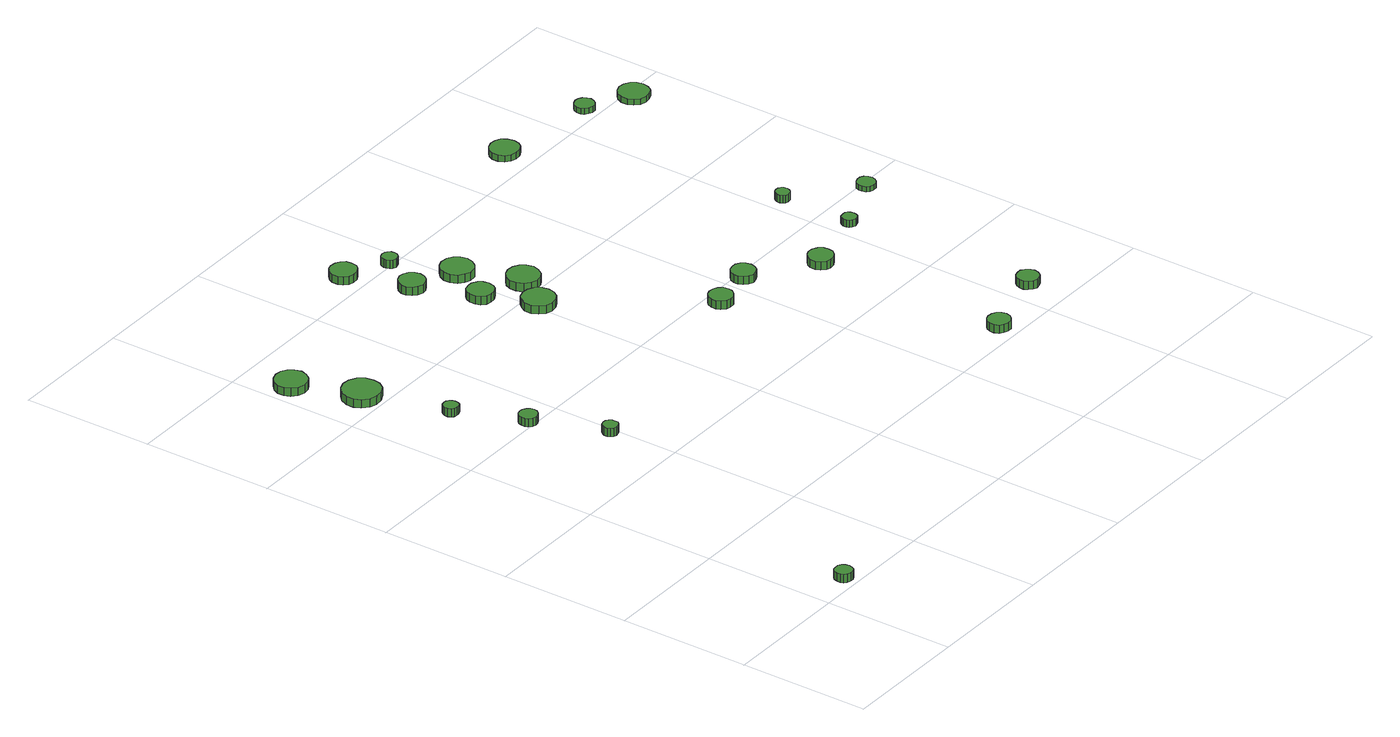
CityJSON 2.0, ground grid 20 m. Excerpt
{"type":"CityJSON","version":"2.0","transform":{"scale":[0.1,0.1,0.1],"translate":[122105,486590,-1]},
"CityObjects":{
"tree1":{"type":"SolitaryVegetationObject","attributes":{"function":"something"},"geometry":[{"type":"MultiSurface","lod":"1","boundaries":[[[0,1,2,3,4,5,6,7,8,9,10,11,12,13,14]],[[15,16,17,18,19,20,21,22,23,24,25,26,27,28,29]],[[0,29,28,1]],[[1,28,27,2]],[[2,27,26,3]],[[3,26,25,4]],[[4,25,24,5]],[[5,24,23,6]],[[6,23,22,7]],[[7,22,21,8]],[[8,21,20,9]],[[9,20,19,10]],[[10,19,18,11]],[[11,18,17,12]],[[12,17,16,13]],[[13,16,15,14]],[[14,15,29,0]]]}]},
"tree2":{"type":"SolitaryVegetationObject","attributes":{"function":"something"},"geometry":[{"type":"MultiSurface","lod":"1","boundaries":[[[30,31,32,33,34,35,36,37,38,39,40,41,42,43,44]],[[45,46,47,48,49,50,51,52,53,54,55,56,57,58,59]],[[30,59,58,31]],[[31,58,57,32]],[[32,57,56,33]],[[33,56,55,34]],[[34,55,54,35]],[[35,54,53,36]],[[36,53,52,37]],[[37,52,51,38]],[[38,51,50,39]],[[39,50,49,40]],[[40,49,48,41]],[[41,48,47,42]],[[42,47,46,43]],[[43,46,45,44]],[[44,45,59,30]]]}]},
"tree3":{"type":"SolitaryVegetationObject","attributes":{"function":"something"},"geometry":[{"type":"MultiSurface","lod":"1","boundaries":[[[60,61,62,63,64,65,66,67,68,69,70,71,72,73,74]],[[75,76,77,78,79,80,81,82,83,84,85,86,87,88,89]],[[60,89,88,61]],[[61,88,87,62]],[[62,87,86,63]],[[63,86,85,64]],[[64,85,84,65]],[[65,84,83,66]],[[66,83,82,67]],[[67,82,81,68]],[[68,81,80,69]],[[69,80,79,70]],[[70,79,78,71]],[[71,78,77,72]],[[72,77,76,73]],[[73,76,75,74]],[[74,75,89,60]]]}]},
"tree4":{"type":"SolitaryVegetationObject","attributes":{"function":"something"},"geometry":[{"type":"MultiSurface","lod":"1","boundaries":[[[90,91,92,93,94,95,96,97,98,99,100,101,102,103,104]],[[105,106,107,108,109,110,111,112,113,114,115,116,117,118,119]],[[90,119,118,91]],[[91,118,117,92]],[[92,117,116,93]],[[93,116,115,94]],[[94,115,114,95]],[[95,114,113,96]],[[96,113,112,97]],[[97,112,111,98]],[[98,111,110,99]],[[99,110,109,100]],[[100,109,108,101]],[[101,108,107,102]],[[102,107,106,103]],[[103,106,105,104]],[[104,105,119,90]]]}]},
"tree5":{"type":"SolitaryVegetationObject","attributes":{"function":"something"},"geometry":[{"type":"MultiSurface","lod":"1","boundaries":[[[120,121,122,123,124,125,126,127,128,129,130,131,132,133,134]],[[135,136,137,138,139,140,141,142,143,144,145,146,147,148,149]],[[120,149,148,121]],[[121,148,147,122]],[[122,147,146,123]],[[123,146,145,124]],[[124,145,144,125]],[[125,144,143,126]],[[126,143,142,127]],[[127,142,141,128]],[[128,141,140,129]],[[129,140,139,130]],[[130,139,138,131]],[[131,138,137,132]],[[132,137,136,133]],[[133,136,135,134]],[[134,135,149,120]]]}]},
"tree6":{"type":"SolitaryVegetationObject","attributes":{"function":"something"},"geometry":[{"type":"MultiSurface","lod":"1","boundaries":[[[150,151,152,153,154,155,156,157,158,159,160,161,162,163,164]],[[165,166,167,168,169,170,171,172,173,174,175,176,177,178,179]],[[150,179,178,151]],[[151,178,177,152]],[[152,177,176,153]],[[153,176,175,154]],[[154,175,174,155]],[[155,174,173,156]],[[156,173,172,157]],[[157,172,171,158]],[[158,171,170,159]],[[159,170,169,160]],[[160,169,168,161]],[[161,168,167,162]],[[162,167,166,163]],[[163,166,165,164]],[[164,165,179,150]]]}]},
"tree7":{"type":"SolitaryVegetationObject","attributes":{"function":"something"},"geometry":[{"type":"MultiSurface","lod":"1","boundaries":[[[180,181,182,183,184,185,186,187,188,189,190,191,192,193,194]],[[195,196,197,198,199,200,201,202,203,204,205,206,207,208,209]],[[180,209,208,181]],[[181,208,207,182]],[[182,207,206,183]],[[183,206,205,184]],[[184,205,204,185]],[[185,204,203,186]],[[186,203,202,187]],[[187,202,201,188]],[[188,201,200,189]],[[189,200,199,190]],[[190,199,198,191]],[[191,198,197,192]],[[192,197,196,193]],[[193,196,195,194]],[[194,195,209,180]]]}]},
"tree8":{"type":"SolitaryVegetationObject","attributes":{"function":"something"},"geometry":[{"type":"MultiSurface","lod":"1","boundaries":[[[210,211,212,213,214,215,216,217,218,219,220,221,222,223,224]],[[225,226,227,228,229,230,231,232,233,234,235,236,237,238,239]],[[210,239,238,211]],[[211,238,237,212]],[[212,237,236,213]],[[213,236,235,214]],[[214,235,234,215]],[[215,234,233,216]],[[216,233,232,217]],[[217,232,231,218]],[[218,231,230,219]],[[219,230,229,220]],[[220,229,228,221]],[[221,228,227,222]],[[222,227,226,223]],[[223,226,225,224]],[[224,225,239,210]]]}]},
"tree9":{"type":"SolitaryVegetationObject","attributes":{"function":"something"},"geometry":[{"type":"MultiSurface","lod":"1","boundaries":[[[240,241,242,243,244,245,246,247,248,249,250,251,252,253,254]],[[255,256,257,258,259,260,261,262,263,264,265,266,267,268,269]],[[240,269,268,241]],[[241,268,267,242]],[[242,267,266,243]],[[243,266,265,244]],[[244,265,264,245]],[[245,264,263,246]],[[246,263,262,247]],[[247,262,261,248]],[[248,261,260,249]],[[249,260,259,250]],[[250,259,258,251]],[[251,258,257,252]],[[252,257,256,253]],[[253,256,255,254]],[[254,255,269,240]]]}]},
"tree10":{"type":"SolitaryVegetationObject","attributes":{"function":"something"},"geometry":[{"type":"MultiSurface","lod":"1","boundaries":[[[270,271,272,273,274,275,276,277,278,279,280,281,282,283,284]],[[285,286,287,288,289,290,291,292,293,294,295,296,297,298,299]],[[270,299,298,271]],[[271,298,297,272]],[[272,297,296,273]],[[273,296,295,274]],[[274,295,294,275]],[[275,294,293,276]],[[276,293,292,277]],[[277,292,291,278]],[[278,291,290,279]],[[279,290,289,280]],[[280,289,288,281]],[[281,288,287,282]],[[282,287,286,283]],[[283,286,285,284]],[[284,285,299,270]]]}]},
"tree11":{"type":"SolitaryVegetationObject","attributes":{"function":"something"},"geometry":[{"type":"MultiSurface","lod":"1","boundaries":[[[300,301,302,303,304,305,306,307,308,309,310,311,312,313,314]],[[315,316,317,318,319,320,321,322,323,324,325,326,327,328,329]],[[300,329,328,301]],[[301,328,327,302]],[[302,327,326,303]],[[303,326,325,304]],[[304,325,324,305]],[[305,324,323,306]],[[306,323,322,307]],[[307,322,321,308]],[[308,321,320,309]],[[309,320,319,310]],[[310,319,318,311]],[[311,318,317,312]],[[312,317,316,313]],[[313,316,315,314]],[[314,315,329,300]]]}]},
"tree12":{"type":"SolitaryVegetationObject","attributes":{"function":"something"},"geometry":[{"type":"MultiSurface","lod":"1","boundaries":[[[330,331,332,333,334,335,336,337,338,339,340,341,342,343,344]],[[345,346,347,348,349,350,351,352,353,354,355,356,357,358,359]],[[330,359,358,331]],[[331,358,357,332]],[[332,357,356,333]],[[333,356,355,334]],[[334,355,354,335]],[[335,354,353,336]],[[336,353,352,337]],[[337,352,351,338]],[[338,351,350,339]],[[339,350,349,340]],[[340,349,348,341]],[[341,348,347,342]],[[342,347,346,343]],[[343,346,345,344]],[[344,345,359,330]]]}]},
"tree13":{"type":"SolitaryVegetationObject","attributes":{"function":"something"},"geometry":[{"type":"MultiSurface","lod":"1","boundaries":[[[360,361,362,363,364,365,366,367,368,369,370,371,372,373,374]],[[375,376,377,378,379,380,381,382,383,384,385,386,387,388,389]],[[360,389,388,361]],[[361,388,387,362]],[[362,387,386,363]],[[363,386,385,364]],[[364,385,384,365]],[[365,384,383,366]],[[366,383,382,367]],[[367,382,381,368]],[[368,381,380,369]],[[369,380,379,370]],[[370,379,378,371]],[[371,378,377,372]],[[372,377,376,373]],[[373,376,375,374]],[[374,375,389,360]]]}]},
"tree14":{"type":"SolitaryVegetationObject","attributes":{"function":"something"},"geometry":[{"type":"MultiSurface","lod":"1","boundaries":[[[390,391,392,393,394,395,396,397,398,399,400,401,402,403,404]],[[405,406,407,408,409,410,411,412,413,414,415,416,417,418,419]],[[390,419,418,391]],[[391,418,417,392]],[[392,417,416,393]],[[393,416,415,394]],[[394,415,414,395]],[[395,414,413,396]],[[396,413,412,397]],[[397,412,411,398]],[[398,411,410,399]],[[399,410,409,400]],[[400,409,408,401]],[[401,408,407,402]],[[402,407,406,403]],[[403,406,405,404]],[[404,405,419,390]]]}]},
"tree15":{"type":"SolitaryVegetationObject","attributes":{"function":"something"},"geometry":[{"type":"MultiSurface","lod":"1","boundaries":[[[420,421,422,423,424,425,426,427,428,429,430,431,432,433,434]],[[435,436,437,438,439,440,441,442,443,444,445,446,447,448,449]],[[420,449,448,421]],[[421,448,447,422]],[[422,447,446,423]],[[423,446,445,424]],[[424,445,444,425]],[[425,444,443,426]],[[426,443,442,427]],[[427,442,441,428]],[[428,441,440,429]],[[429,440,439,430]],[[430,439,438,431]],[[431,438,437,432]],[[432,437,436,433]],[[433,436,435,434]],[[434,435,449,420]]]}]},
"tree16":{"type":"SolitaryVegetationObject","attributes":{"function":"something"},"geometry":[{"type":"MultiSurface","lod":"1","boundaries":[[[450,451,452,453,454,455,456,457,458,459,460,461,462,463,464]],[[465,466,467,468,469,470,471,472,473,474,475,476,477,478,479]],[[450,479,478,451]],[[451,478,477,452]],[[452,477,476,453]],[[453,476,475,454]],[[454,475,474,455]],[[455,474,473,456]],[[456,473,472,457]],[[457,472,471,458]],[[458,471,470,459]],[[459,470,469,460]],[[460,469,468,461]],[[461,468,467,462]],[[462,467,466,463]],[[463,466,465,464]],[[464,465,479,450]]]}]},
"tree17":{"type":"SolitaryVegetationObject","attributes":{"function":"something"},"geometry":[{"type":"MultiSurface","lod":"1","boundaries":[[[480,481,482,483,484,485,486,487,488,489,490,491,492,493,494]],[[495,496,497,498,499,500,501,502,503,504,505,506,507,508,509]],[[480,509,508,481]],[[481,508,507,482]],[[482,507,506,483]],[[483,506,505,484]],[[484,505,504,485]],[[485,504,503,486]],[[486,503,502,487]],[[487,502,501,488]],[[488,501,500,489]],[[489,500,499,490]],[[490,499,498,491]],[[491,498,497,492]],[[492,497,496,493]],[[493,496,495,494]],[[494,495,509,480]]]}]},
"tree18":{"type":"SolitaryVegetationObject","attributes":{"function":"something"},"geometry":[{"type":"MultiSurface","lod":"1","boundaries":[[[510,511,512,513,514,515,516,517,518,519,520,521,522,523,524]],[[525,526,527,528,529,530,531,532,533,534,535,536,537,538,539]],[[510,539,538,511]],[[511,538,537,512]],[[512,537,536,513]],[[513,536,535,514]],[[514,535,534,515]],[[515,534,533,516]],[[516,533,532,517]],[[517,532,531,518]],[[518,531,530,519]],[[519,530,529,520]],[[520,529,528,521]],[[521,528,527,522]],[[522,527,526,523]],[[523,526,525,524]],[[524,525,539,510]]]}]},
"tree19":{"type":"SolitaryVegetationObject","attributes":{"function":"something"},"geometry":[{"type":"MultiSurface","lod":"1","boundaries":[[[540,541,542,543,544,545,546,547,548,549,550,551,552,553,554]],[[555,556,557,558,559,560,561,562,563,564,565,566,567,568,569]],[[540,569,568,541]],[[541,568,567,542]],[[542,567,566,543]],[[543,566,565,544]],[[544,565,564,545]],[[545,564,563,546]],[[546,563,562,547]],[[547,562,561,548]],[[548,561,560,549]],[[549,560,559,550]],[[550,559,558,551]],[[551,558,557,552]],[[552,557,556,553]],[[553,556,555,554]],[[554,555,569,540]]]}]},
"tree20":{"type":"SolitaryVegetationObject","attributes":{"function":"something"},"geometry":[{"type":"MultiSurface","lod":"1","boundaries":[[[570,571,572,573,574,575,576,577,578,579,580,581,582,583,584]],[[585,586,587,588,589,590,591,592,593,594,595,596,597,598,599]],[[570,599,598,571]],[[571,598,597,572]],[[572,597,596,573]],[[573,596,595,574]],[[574,595,594,575]],[[575,594,593,576]],[[576,593,592,577]],[[577,592,591,578]],[[578,591,590,579]],[[579,590,589,580]],[[580,589,588,581]],[[581,588,587,582]],[[582,587,586,583]],[[583,586,585,584]],[[584,585,599,570]]]}]},
"tree21":{"type":"SolitaryVegetationObject","attributes":{"function":"something"},"geometry":[{"type":"MultiSurface","lod":"1","boundaries":[[[600,601,602,603,604,605,606,607,608,609,610,611,612,613,614]],[[615,616,617,618,619,620,621,622,623,624,625,626,627,628,629]],[[600,629,628,601]],[[601,628,627,602]],[[602,627,626,603]],[[603,626,625,604]],[[604,625,624,605]],[[605,624,623,606]],[[606,623,622,607]],[[607,622,621,608]],[[608,621,620,609]],[[609,620,619,610]],[[610,619,618,611]],[[611,618,617,612]],[[612,617,616,613]],[[613,616,615,614]],[[614,615,629,600]]]}]},
"tree22":{"type":"SolitaryVegetationObject","attributes":{"function":"something"},"geometry":[{"type":"MultiSurface","lod":"1","boundaries":[[[630,631,632,633,634,635,636,637,638,639,640,641,642,643,644]],[[645,646,647,648,649,650,651,652,653,654,655,656,657,658,659]],[[630,659,658,631]],[[631,658,657,632]],[[632,657,656,633]],[[633,656,655,634]],[[634,655,654,635]],[[635,654,653,636]],[[636,653,652,637]],[[637,652,651,638]],[[638,651,650,639]],[[639,650,649,640]],[[640,649,648,641]],[[641,648,647,642]],[[642,647,646,643]],[[643,646,645,644]],[[644,645,659,630]]]}]},
"tree23":{"type":"SolitaryVegetationObject","attributes":{"function":"something"},"geometry":[{"type":"MultiSurface","lod":"1","boundaries":[[[660,661,662,663,664,665,666,667,668,669,670,671,672,673,674]],[[675,676,677,678,679,680,681,682,683,684,685,686,687,688,689]],[[660,689,688,661]],[[661,688,687,662]],[[662,687,686,663]],[[663,686,685,664]],[[664,685,684,665]],[[665,684,683,666]],[[666,683,682,667]],[[667,682,681,668]],[[668,681,680,669]],[[669,680,679,670]],[[670,679,678,671]],[[671,678,677,672]],[[672,677,676,673]],[[673,676,675,674]],[[674,675,689,660]]]}]},
"tree24":{"type":"SolitaryVegetationObject","attributes":{"function":"something"},"geometry":[{"type":"MultiSurface","lod":"1","boundaries":[[[690,691,692,693,694,695,696,697,698,699,700,701,702,703,704]],[[705,706,707,708,709,710,711,712,713,714,715,716,717,718,719]],[[690,719,718,691]],[[691,718,717,692]],[[692,717,716,693]],[[693,716,715,694]],[[694,715,714,695]],[[695,714,713,696]],[[696,713,712,697]],[[697,712,711,698]],[[698,711,710,699]],[[699,710,709,700]],[[700,709,708,701]],[[701,708,707,702]],[[702,707,706,703]],[[703,706,705,704]],[[704,705,719,690]]]}]}
},
"vertices":[
[80,22,18],[79,27,18],[76,32,18],[71,35,18],[65,35,18],[60,34,18],[56,30,18],[54,25,18],[54,19,18],[56,14,18],[60,11,18],[65,9,18],[71,9,18],[76,12,18],[79,17,18],[79,17,5],[76,12,5],[71,9,5],[65,9,5],[60,11,5],[56,14,5],[54,19,5],[54,25,5],[56,30,5],[60,34,5],[65,35,5],[71,35,5],[76,32,5],[79,27,5],[80,22,5],
[50,919,27],[47,929,27],[41,937,27],[33,942,27],[23,943,27],[13,940,27],[5,933,27],[1,924,27],[1,914,27],[5,905,27],[13,898,27],[23,895,27],[33,896,27],[41,901,27],[47,909,27],[47,909,14],[41,901,14],[33,896,14],[23,895,14],[13,898,14],[5,905,14],[1,914,14],[1,924,14],[5,933,14],[13,940,14],[23,943,14],[33,942,14],[41,937,14],[47,929,14],[50,919,14],
[88,825,27],[86,837,27],[79,847,27],[68,853,27],[56,854,27],[45,850,27],[36,842,27],[31,831,27],[31,819,27],[36,809,27],[45,800,27],[56,797,27],[68,798,27],[79,804,27],[86,814,27],[86,814,14],[79,804,14],[68,798,14],[56,797,14],[45,800,14],[36,809,14],[31,819,14],[31,831,14],[36,842,14],[45,850,14],[56,854,14],[68,853,14],[79,847,14],[86,837,14],[88,825,14],
[109,703,26],[108,707,26],[106,711,26],[101,714,26],[97,714,26],[92,713,26],[89,709,26],[87,705,26],[87,700,26],[89,696,26],[92,693,26],[97,692,26],[101,692,26],[106,694,26],[108,698,26],[108,698,13],[106,694,13],[101,692,13],[97,692,13],[92,693,13],[89,696,13],[87,700,13],[87,705,13],[89,709,13],[92,713,13],[97,714,13],[101,714,13],[106,711,13],[108,707,13],[109,703,13],
[150,600,29],[149,606,29],[145,610,29],[140,613,29],[135,614,29],[129,612,29],[125,608,29],[123,603,29],[123,597,29],[125,592,29],[129,588,29],[135,586,29],[140,587,29],[145,590,29],[149,595,29],[149,595,16],[145,590,16],[140,587,16],[135,586,16],[129,588,16],[125,592,16],[123,597,16],[123,603,16],[125,608,16],[129,612,16],[135,614,16],[140,613,16],[145,610,16],[149,606,16],[150,600,16],
[185,490,32],[185,494,32],[182,498,32],[178,501,32],[173,501,32],[168,500,32],[165,496,32],[163,492,32],[163,487,32],[165,483,32],[168,480,32],[173,478,32],[178,479,32],[182,481,32],[185,485,32],[185,485,19],[182,481,19],[178,479,19],[173,478,19],[168,480,19],[165,483,19],[163,487,19],[163,492,19],[165,496,19],[168,500,19],[173,501,19],[178,501,19],[182,498,19],[185,494,19],[185,490,19],
[322,1029,26],[321,1037,26],[316,1043,26],[309,1047,26],[300,1048,26],[292,1046,26],[286,1040,26],[283,1033,26],[283,1024,26],[286,1017,26],[292,1011,26],[300,1009,26],[309,1010,26],[316,1014,26],[321,1020,26],[321,1020,13],[316,1014,13],[309,1010,13],[300,1009,13],[292,1011,13],[286,1017,13],[283,1024,13],[283,1033,13],[286,1040,13],[292,1046,13],[300,1048,13],[309,1047,13],[316,1043,13],[321,1037,13],[322,1029,13],
[354,936,26],[352,944,26],[347,951,26],[340,955,26],[332,956,26],[324,953,26],[318,948,26],[314,940,26],[314,932,26],[318,924,26],[324,919,26],[332,916,26],[340,917,26],[347,921,26],[352,928,26],[352,928,13],[347,921,13],[340,917,13],[332,916,13],[324,919,13],[318,924,13],[314,932,13],[314,940,13],[318,948,13],[324,953,13],[332,956,13],[340,955,13],[347,951,13],[352,944,13],[354,936,13],
[387,845,27],[385,853,27],[381,859,27],[373,864,27],[365,864,27],[357,862,27],[351,856,27],[348,849,27],[348,840,27],[351,833,27],[357,827,27],[365,825,27],[373,826,27],[381,830,27],[385,836,27],[385,836,14],[381,830,14],[373,826,14],[365,825,14],[357,827,14],[351,833,14],[348,840,14],[348,849,14],[351,856,14],[357,862,14],[365,864,14],[373,864,14],[381,859,14],[385,853,14],[387,845,14],
[420,768,28],[418,777,28],[412,786,28],[403,791,28],[393,792,28],[383,789,28],[376,782,28],[371,773,28],[371,762,28],[376,753,28],[383,746,28],[393,743,28],[403,744,28],[412,749,28],[418,758,28],[418,758,15],[412,749,15],[403,744,15],[393,743,15],[383,746,15],[376,753,15],[371,762,15],[371,773,15],[376,782,15],[383,789,15],[393,792,15],[403,791,15],[412,786,15],[418,777,15],[420,768,15],
[380,998,25],[379,1003,25],[376,1007,25],[372,1009,25],[367,1010,25],[362,1008,25],[359,1005,25],[357,1000,25],[357,996,25],[359,991,25],[362,988,25],[367,986,25],[372,987,25],[376,989,25],[379,993,25],[379,993,12],[376,989,12],[372,987,12],[367,986,12],[362,988,12],[359,991,12],[357,996,12],[357,1000,12],[359,1005,12],[362,1008,12],[367,1010,12],[372,1009,12],[376,1007,12],[379,1003,12],[380,998,12],
[425,908,25],[423,918,25],[417,926,25],[409,931,25],[398,932,25],[389,929,25],[381,922,25],[377,913,25],[377,903,25],[381,893,25],[389,887,25],[398,883,25],[409,884,25],[417,890,25],[423,898,25],[423,898,12],[417,890,12],[409,884,12],[398,883,12],[389,887,12],[381,893,12],[377,903,12],[377,913,12],[381,922,12],[389,929,12],[398,932,12],[409,931,12],[417,926,12],[423,918,12],[425,908,12],
[458,820,27],[455,830,27],[449,838,27],[441,843,27],[431,844,27],[421,841,27],[413,834,27],[409,825,27],[409,815,27],[413,805,27],[421,798,27],[431,795,27],[441,796,27],[449,801,27],[455,810,27],[455,810,14],[449,801,14],[441,796,14],[431,795,14],[421,798,14],[413,805,14],[409,815,14],[409,825,14],[413,834,14],[421,841,14],[431,844,14],[441,843,14],[449,838,14],[455,830,14],[458,820,14],
[559,565,31],[558,573,31],[553,579,31],[547,582,31],[539,583,31],[532,581,31],[526,576,31],[523,569,31],[523,561,31],[526,555,31],[532,549,31],[539,547,31],[547,548,31],[553,552,31],[558,558,31],[558,558,18],[553,552,18],[547,548,18],[539,547,18],[532,549,18],[526,555,18],[523,561,18],[523,569,18],[526,576,18],[532,581,18],[539,583,18],[547,582,18],[553,579,18],[558,573,18],[559,565,18],
[729,220,29],[727,227,29],[723,233,29],[717,236,29],[710,237,29],[703,235,29],[698,230,29],[695,224,29],[695,217,29],[698,210,29],[703,206,29],[710,204,29],[717,204,29],[723,208,29],[727,213,29],[727,213,16],[723,208,16],[717,204,16],[710,204,16],[703,206,16],[698,210,16],[695,217,16],[695,224,16],[698,230,16],[703,235,16],[710,237,16],[717,236,16],[723,233,16],[727,227,16],[729,220,16],
[635,581,27],[633,589,27],[629,595,27],[622,599,27],[615,599,27],[608,597,27],[602,592,27],[599,585,27],[599,578,27],[602,571,27],[608,566,27],[615,563,27],[622,564,27],[629,568,27],[633,574,27],[633,574,14],[629,568,14],[622,564,14],[615,563,14],[608,566,14],[602,571,14],[599,578,14],[599,585,14],[602,592,14],[608,597,14],[615,599,14],[622,599,14],[629,595,14],[633,589,14],[635,581,14],
[734,522,23],[733,529,23],[728,536,23],[721,540,23],[713,541,23],[706,538,23],[700,533,23],[697,526,23],[697,518,23],[700,511,23],[706,505,23],[713,503,23],[721,504,23],[728,508,23],[733,514,23],[733,514,10],[728,508,10],[721,504,10],[713,503,10],[706,505,10],[700,511,10],[697,518,10],[697,526,10],[700,533,10],[706,538,10],[713,541,10],[721,540,10],[728,536,10],[733,529,10],[734,522,10],
[855,262,21],[853,268,21],[849,274,21],[843,278,21],[836,278,21],[830,276,21],[825,271,21],[822,265,21],[822,258,21],[825,252,21],[830,247,21],[836,245,21],[843,246,21],[849,249,21],[853,255,21],[853,255,8],[849,249,8],[843,246,8],[836,245,8],[830,247,8],[825,252,8],[822,258,8],[822,265,8],[825,271,8],[830,276,8],[836,278,8],[843,278,8],[849,274,8],[853,268,8],[855,262,8],
[838,553,18],[837,558,18],[835,562,18],[831,564,18],[826,564,18],[821,563,18],[818,560,18],[816,556,18],[816,551,18],[818,547,18],[821,544,18],[826,542,18],[831,543,18],[835,545,18],[837,549,18],[837,549,7],[835,545,7],[831,543,7],[826,542,7],[821,544,7],[818,547,7],[816,551,7],[816,556,7],[818,560,7],[821,563,7],[826,564,7],[831,564,7],[835,562,7],[837,558,7],[838,553,7],
[721,1040,20],[719,1049,20],[714,1057,20],[706,1061,20],[697,1062,20],[688,1059,20],[681,1053,20],[677,1045,20],[677,1036,20],[681,1027,20],[688,1021,20],[697,1019,20],[706,1020,20],[714,1024,20],[719,1031,20],[719,1031,10],[714,1024,10],[706,1020,10],[697,1019,10],[688,1021,10],[681,1027,10],[677,1036,10],[677,1045,10],[681,1053,10],[688,1059,10],[697,1062,10],[706,1061,10],[714,1057,10],[719,1049,10],[721,1040,10],
[835,663,20],[834,668,20],[832,671,20],[828,674,20],[823,674,20],[819,673,20],[816,670,20],[814,666,20],[814,661,20],[816,657,20],[819,654,20],[823,653,20],[828,653,20],[832,656,20],[834,659,20],[834,659,8],[832,656,8],[828,653,8],[823,653,8],[819,654,8],[816,657,8],[814,661,8],[814,666,8],[816,670,8],[819,673,8],[823,674,8],[828,674,8],[832,671,8],[834,668,8],[835,663,8],
[931,589,16],[930,595,16],[927,600,16],[922,603,16],[916,603,16],[910,601,16],[906,598,16],[904,592,16],[904,587,16],[906,581,16],[910,577,16],[916,576,16],[922,576,16],[927,579,16],[930,584,16],[930,584,8],[927,579,8],[922,576,8],[916,576,8],[910,577,8],[906,581,8],[904,587,8],[904,592,8],[906,598,8],[910,601,8],[916,603,8],[922,603,8],[927,600,8],[930,595,8],[931,589,8],
[873,1019,19],[871,1025,19],[868,1030,19],[863,1033,19],[857,1034,19],[851,1032,19],[846,1028,19],[844,1022,19],[844,1016,19],[846,1011,19],[851,1007,19],[857,1005,19],[863,1005,19],[868,1008,19],[871,1013,19],[871,1013,10],[868,1008,10],[863,1005,10],[857,1005,10],[851,1007,10],[846,1011,10],[844,1016,10],[844,1022,10],[846,1028,10],[851,1032,10],[857,1034,10],[863,1033,10],[868,1030,10],[871,1025,10],[873,1019,10],
[946,983,19],[944,993,19],[939,1000,19],[930,1005,19],[921,1006,19],[912,1003,19],[905,997,19],[901,988,19],[901,978,19],[905,970,19],[912,963,19],[921,961,19],[930,962,19],[939,966,19],[944,974,19],[944,974,10],[939,966,10],[930,962,10],[921,961,10],[912,963,10],[905,970,10],[901,978,10],[901,988,10],[905,997,10],[912,1003,10],[921,1006,10],[930,1005,10],[939,1000,10],[944,993,10],[946,983,10]
]}
